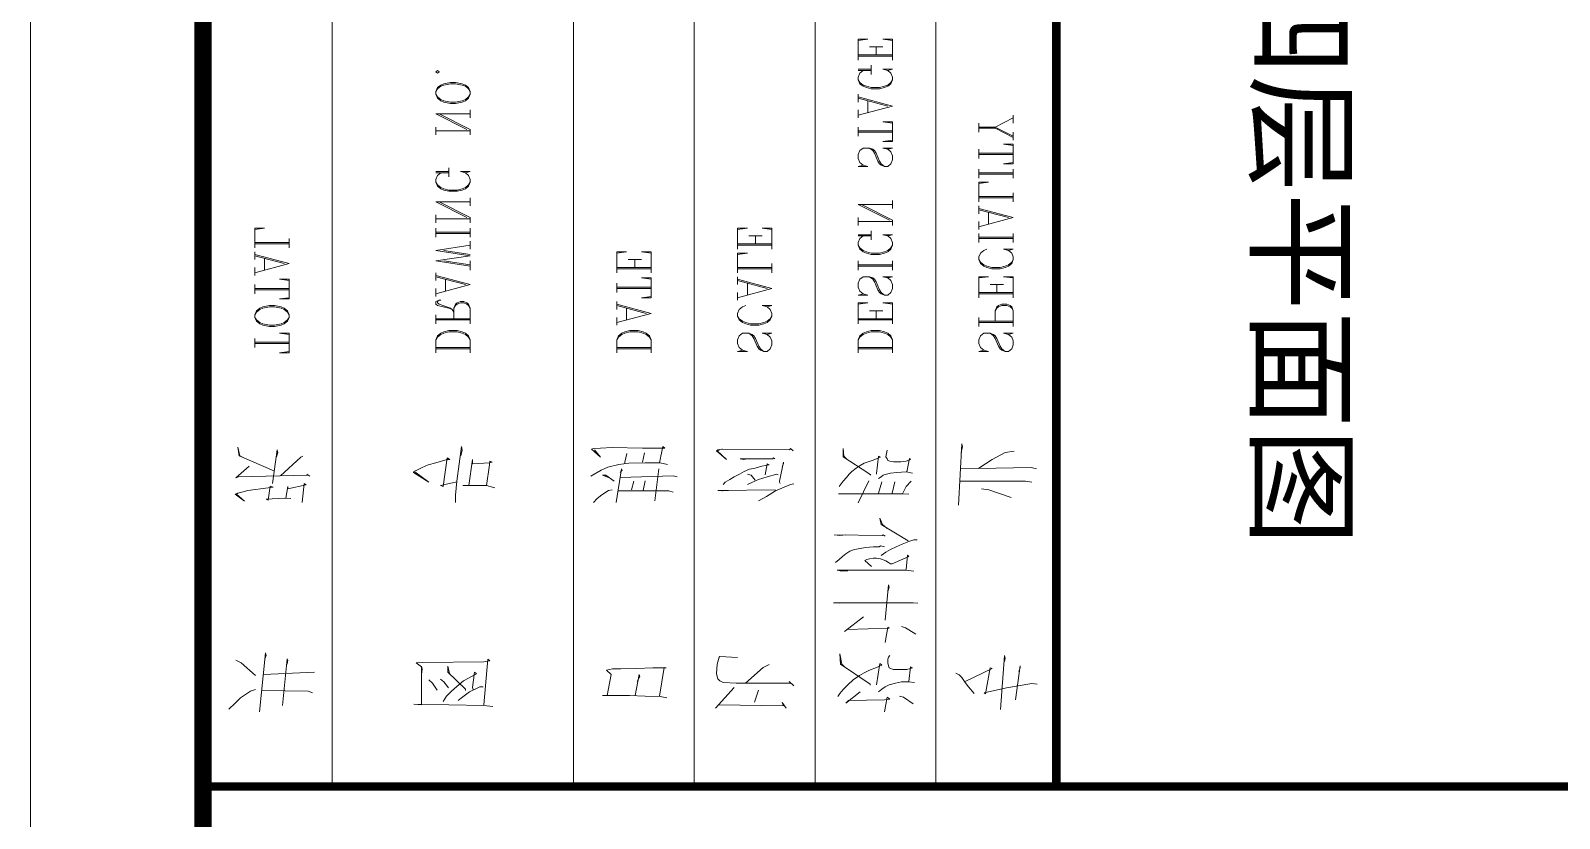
# Model space of a CAD drawing. Extents: x 1332633 to 1595679, y 264824 to 640777.
# Drawn here: x 1510891 to 1515325, y 324828 to 327113 of the extents above; entities that cross this region are included whole.
import ezdxf
from ezdxf.enums import TextEntityAlignment as Align

# ---------------------------------------------------------------- set-up
doc = ezdxf.new("R2010")
doc.units = 0
doc.header["$LTSCALE"] = 1000
doc.header["$MEASUREMENT"] = 0
doc.layers.add('_公共_图框', color=4, linetype='CONTINUOUS', lineweight=5)
doc.layers.add('A-Wall(建筑墙)', color=255, linetype='CONTINUOUS')
doc.styles.add('图框文字', font='SIMKAI.TTF')

# ---------------------------------------------------------------- blocks, each defined once
blk = doc.blocks.new('qqwqw')
at = {"layer": '_公共_图框'}
for p, q in [((-4201.7, 2903.4), (-4214.2, 2830.7)), ((-4203.2, 2919.1), (-4201.7, 2903.4)), ((-3617.7, 2903.4), (-3614.6, 2885.8)), ((-3614.6, 2885.8), (-3614.6, 2694.8)), ((-3578.5, 2917.2), (-3575.2, 2901.5)), ((-3575.2, 2901.5), (-3578.5, 2696.8)), ((-4248.9, 2856.2), (-4149.7, 2870)), ((-4156, 2870), (-4166.9, 2866.1)), ((-4149.7, 2870), (-4156, 2870)), ((-3661.8, 2844.3), (-3639.7, 2779.5)), ((-3528, 2852.2), (-3531.3, 2826.7)), ((-3230.8, 2845.4), (-3238.5, 2835.8)), ((-3219.5, 2850.2), (-3230.8, 2845.4)), ((-3208, 2850.2), (-3219.5, 2850.2)), ((-3196.6, 2845.4), (-3208, 2850.2)), ((-3189, 2835.8), (-3196.6, 2845.4)), ((-3189, 2835.8), (-3185.1, 2850.2)), ((-3185.1, 2850.2), (-3185.1, 2821.6)), ((-3166.1, 2850.2), (-3120.4, 2850.2)), ((-3154.6, 2850.2), (-3154.6, 2750.1)), ((-3150.9, 2850.2), (-3150.9, 2750.1)), ((-3120.4, 2850.2), (-3112.9, 2845.4)), ((-3120.4, 2850.2), (-3109, 2845.4)), ((-3112.9, 2845.4), (-3109, 2840.6)), ((-3109, 2845.4), (-3105.2, 2840.6)), ((-3109, 2840.6), (-3105.2, 2831)), ((-3105.2, 2840.6), (-3101.4, 2831)), ((-3082.4, 2850.2), (-3021.5, 2850.2)), ((-3071, 2850.2), (-3071, 2750.1)), ((-3067.2, 2850.2), (-3067.2, 2750.1)), ((-3021.5, 2821.6), (-3025.3, 2850.2)), ((-3021.5, 2850.2), (-3021.5, 2821.6)), ((-2983.4, 2845.4), (-2991.1, 2835.8)), ((-2979.6, 2845.4), (-2987.1, 2835.8)), ((-2971.9, 2850.2), (-2983.4, 2845.4)), ((-2971.9, 2850.2), (-2979.6, 2845.4)), ((-2964.4, 2850.2), (-2971.9, 2850.2)), ((-2952.9, 2845.4), (-2964.4, 2850.2)), ((-2945.4, 2835.8), (-2952.9, 2845.4)), ((-2941.4, 2850.2), (-2945.4, 2835.8)), ((-2941.4, 2821.6), (-2941.4, 2850.2)), ((-2922.4, 2850.2), (-2895.8, 2850.2)), ((-2911, 2850.2), (-2911, 2750.1)), ((-2907.2, 2850.2), (-2907.2, 2750.1)), ((-2876.8, 2750.1), (-2850.1, 2850.2)), ((-2850.1, 2850.2), (-2823.5, 2750.1)), ((-2804.4, 2850.2), (-2777.9, 2850.2)), ((-2793.1, 2850.2), (-2793.1, 2750.1)), ((-2789.1, 2850.2), (-2789.1, 2750.1)), ((-2735.9, 2850.2), (-2709.2, 2850.2)), ((-2724.5, 2850.2), (-2724.5, 2750.1)), ((-2720.7, 2850.2), (-2720.7, 2750.1)), ((-2694, 2850.2), (-2636.9, 2850.2)), ((-2694, 2821.6), (-2694, 2850.2)), ((-2690.2, 2850.2), (-2694, 2821.6)), ((-2667.3, 2850.2), (-2667.3, 2750.1)), ((-2663.6, 2850.2), (-2663.6, 2750.1)), ((-2636.9, 2821.6), (-2640.8, 2850.2)), ((-2636.9, 2850.2), (-2636.9, 2821.6)), ((-2625.6, 2850.2), (-2602.6, 2850.2)), ((-2617.9, 2850.2), (-2591.2, 2797.8)), ((-2614.1, 2850.2), (-2587.4, 2797.8)), ((-2560.7, 2850.2), (-2587.4, 2797.8)), ((-2575.9, 2850.2), (-2553.2, 2850.2)), ((-4277.1, 2812.9), (-4119.7, 2824.7)), ((-4214.2, 2830.7), (-4228.4, 2765.6)), ((-4127.6, 2826.7), (-4137.2, 2824.7)), ((-4119.7, 2824.7), (-4127.6, 2826.7)), ((-3531.3, 2826.7), (-3551.6, 2789.2)), ((-3238.5, 2835.8), (-3238.5, 2826.4)), ((-3238.5, 2826.4), (-3234.7, 2816.8)), ((-3238.5, 2826.4), (-3230.8, 2816.8)), ((-3234.7, 2816.8), (-3230.8, 2812)), ((-3230.8, 2816.8), (-3223.3, 2812)), ((-3230.8, 2812), (-3223.3, 2807.2)), ((-3223.3, 2812), (-3200.3, 2802.4)), ((-3223.3, 2807.2), (-3200.3, 2797.8)), ((-3200.3, 2802.4), (-3192.8, 2797.8)), ((-3200.3, 2797.8), (-3192.8, 2793)), ((-3192.8, 2797.8), (-3189, 2793)), ((-3185.1, 2821.6), (-3189, 2835.8)), ((-3120.4, 2797.8), (-3150.9, 2797.8)), ((-3109, 2802.4), (-3120.4, 2797.8)), ((-3112.9, 2802.4), (-3120.4, 2797.8)), ((-3109, 2807.2), (-3112.9, 2802.4)), ((-3105.2, 2816.8), (-3109, 2807.2)), ((-3105.2, 2807.2), (-3109, 2802.4)), ((-3105.2, 2831), (-3105.2, 2816.8)), ((-3101.4, 2816.8), (-3105.2, 2807.2)), ((-3101.4, 2831), (-3101.4, 2816.8)), ((-3067.2, 2802.4), (-3044.3, 2802.4)), ((-3044.3, 2821.6), (-3044.3, 2783.4)), ((-2994.8, 2826.4), (-2998.6, 2812)), ((-2998.6, 2812), (-2998.6, 2788.2)), ((-2991.1, 2835.8), (-2994.8, 2826.4)), ((-2991.1, 2826.4), (-2994.8, 2812)), ((-2994.8, 2812), (-2994.8, 2788.2)), ((-2987.1, 2835.8), (-2991.1, 2826.4)), ((-2945.4, 2835.8), (-2941.4, 2821.6)), ((-2850.1, 2835.8), (-2827.3, 2750.1)), ((-2591.2, 2797.8), (-2591.2, 2750.1)), ((-2587.4, 2797.8), (-2587.4, 2750.1)), ((-4231.6, 2769.6), (-4156, 2783.4)), ((-4228.4, 2765.6), (-4231.6, 2769.6)), ((-4157.5, 2789.2), (-4195.4, 2710.5)), ((-4156, 2783.4), (-4157.5, 2789.2)), ((-3639.7, 2779.5), (-3636.7, 2757.8)), ((-3551.6, 2789.2), (-3576.8, 2749.9)), ((-3238.5, 2778.6), (-3238.5, 2750.1)), ((-3234.7, 2764.4), (-3238.5, 2778.6)), ((-3238.5, 2750.1), (-3234.7, 2764.4)), ((-3227, 2754.9), (-3234.7, 2764.4)), ((-3215.6, 2750.1), (-3227, 2754.9)), ((-3204.3, 2750.1), (-3215.6, 2750.1)), ((-3192.8, 2754.9), (-3204.3, 2750.1)), ((-3192.8, 2793), (-3185.1, 2783.4)), ((-3185.1, 2764.4), (-3192.8, 2754.9)), ((-3189, 2793), (-3185.1, 2783.4)), ((-3185.1, 2783.4), (-3185.1, 2764.4)), ((-3166.1, 2750.1), (-3139.4, 2750.1)), ((-3082.4, 2750.1), (-3021.5, 2750.1)), ((-3021.5, 2778.6), (-3025.3, 2750.1)), ((-3021.5, 2750.1), (-3021.5, 2778.6)), ((-2998.6, 2788.2), (-2994.8, 2773.8)), ((-2994.8, 2788.2), (-2991.1, 2773.8)), ((-2994.8, 2773.8), (-2991.1, 2764.4)), ((-2991.1, 2773.8), (-2987.1, 2764.4)), ((-2991.1, 2764.4), (-2983.4, 2754.9)), ((-2987.1, 2764.4), (-2979.6, 2754.9)), ((-2983.4, 2754.9), (-2971.9, 2750.1)), ((-2979.6, 2754.9), (-2971.9, 2750.1)), ((-2971.9, 2750.1), (-2964.4, 2750.1)), ((-2964.4, 2750.1), (-2952.9, 2754.9)), ((-2952.9, 2754.9), (-2945.4, 2764.4)), ((-2945.4, 2764.4), (-2941.4, 2773.8)), ((-2922.4, 2750.1), (-2895.8, 2750.1)), ((-2884.5, 2750.1), (-2861.5, 2750.1)), ((-2869.2, 2778.6), (-2834.8, 2778.6)), ((-2838.8, 2750.1), (-2815.8, 2750.1)), ((-2804.4, 2750.1), (-2747.4, 2750.1)), ((-2747.4, 2778.6), (-2751.2, 2750.1)), ((-2747.4, 2750.1), (-2747.4, 2778.6)), ((-2735.9, 2750.1), (-2709.2, 2750.1)), ((-2678.8, 2750.1), (-2652.1, 2750.1)), ((-2602.6, 2750.1), (-2575.9, 2750.1)), ((-4229.9, 2736.2), (-4211.1, 2720.5)), ((-4211.1, 2720.5), (-4198.4, 2710.5)), ((-4198.4, 2710.5), (-4184.4, 2700.8)), ((-4184.4, 2700.8), (-4176.5, 2692.9)), ((-4176.5, 2692.9), (-4171.7, 2683)), ((-3683.9, 2690.9), (-3505.9, 2700.8)), ((-3513.8, 2702.7), (-3531.3, 2698.7)), ((-3505.9, 2700.8), (-3513.8, 2702.7)), ((-4500, 2625), (-500, 2625)), ((-3968.8, 2573.1), (-3967.1, 2559.4)), ((-4259.9, 2559.4), (-4241, 2531.9)), ((-4241, 2531.9), (-4237.8, 2520.1)), ((-4198.4, 2563.4), (-4196.9, 2545.6)), ((-4196.9, 2545.6), (-4196.9, 2525.9)), ((-4195.4, 2547.6), (-4152.9, 2551.6)), ((-4156, 2557.4), (-4160.8, 2541.6)), ((-4160.8, 2541.6), (-4160.8, 2528)), ((-4160.8, 2528), (-4160.8, 2516.2)), ((-4152.9, 2551.6), (-4156, 2557.4)), ((-4058.5, 2567.3), (-4045.8, 2547.6)), ((-4045.8, 2547.6), (-4039.5, 2537.7)), ((-4039.5, 2537.7), (-4036.4, 2525.9)), ((-3967.1, 2559.4), (-3967.1, 2329.1)), ((-3875.9, 2561.3), (-3872.6, 2539.8)), ((-3872.6, 2539.8), (-3872.6, 2338.9)), ((-3871.1, 2539.8), (-3828.7, 2543.7)), ((-3833.4, 2547.6), (-3853.8, 2498.4)), ((-3828.7, 2543.7), (-3833.4, 2547.6)), ((-3797.2, 2528), (-3805, 2510.2)), ((-3789.3, 2547.6), (-3797.2, 2528)), ((-3784.5, 2561.3), (-3789.3, 2547.6)), ((-3787.8, 2545.6), (-3740.5, 2466.9)), ((-3784.5, 2571.3), (-3784.5, 2561.3)), ((-3652.4, 2547.6), (-3650.9, 2529.8)), ((-3650.9, 2529.8), (-3650.9, 2342.8)), ((-3630.3, 2539.8), (-3649.2, 2529.8)), ((-3614.6, 2553.5), (-3630.3, 2539.8)), ((-3591, 2557.4), (-3587.9, 2539.8)), ((-3587.9, 2539.8), (-3589.4, 2512.2)), ((-3587.9, 2541.6), (-3548.5, 2549.5)), ((-3556.4, 2539.8), (-3558, 2524)), ((-3551.6, 2551.6), (-3556.4, 2539.8)), ((-3548.5, 2549.5), (-3551.6, 2551.6)), ((-4283.5, 2476.6), (-4241, 2484.5)), ((-4247.2, 2492.5), (-4248.9, 2476.6)), ((-4241, 2484.5), (-4247.2, 2492.5)), ((-4204.8, 2490.5), (-4211.1, 2478.7)), ((-4200.1, 2508.3), (-4204.8, 2490.5)), ((-4196.9, 2525.9), (-4200.1, 2508.3)), ((-4160.8, 2516.2), (-4160.8, 2502.3)), ((-4160.8, 2502.3), (-4159.1, 2496.5)), ((-4159.1, 2496.5), (-4156, 2490.5)), ((-4156, 2490.5), (-4149.7, 2488.4)), ((-4149.7, 2488.4), (-4141.8, 2486.6)), ((-4141.8, 2486.6), (-4130.8, 2486.6)), ((-4130.8, 2486.6), (-4124.5, 2488.4)), ((-4124.5, 2488.4), (-4119.7, 2492.5)), ((-4082.1, 2478.7), (-4037.9, 2486.6)), ((-4041.2, 2490.5), (-4044.3, 2368.5)), ((-4037.9, 2486.6), (-4041.2, 2490.5)), ((-4017.6, 2478.7), (-3915.2, 2488.4)), ((-3921.6, 2490.5), (-3934.1, 2486.6)), ((-3915.2, 2488.4), (-3921.6, 2490.5)), ((-3853.8, 2498.4), (-3853.8, 2494.4)), ((-3853.8, 2494.4), (-3850.7, 2488.4)), ((-3850.7, 2488.4), (-3845.9, 2480.6)), ((-3812.9, 2494.4), (-3820.8, 2480.6)), ((-3805, 2510.2), (-3812.9, 2494.4)), ((-3740.5, 2470.8), (-3751.5, 2484.5)), ((-3649.2, 2498.4), (-3616.1, 2506.2)), ((-3591, 2494.4), (-3594.1, 2482.6)), ((-3589.4, 2512.2), (-3591, 2494.4)), ((-3558, 2524), (-3558, 2502.3)), ((-3558, 2502.3), (-3556.4, 2492.5)), ((-3556.4, 2492.5), (-3554.9, 2486.6)), ((-3554.9, 2486.6), (-3550.1, 2484.5)), ((-3550.1, 2484.5), (-3543.8, 2480.6)), ((-3543.8, 2480.6), (-3524.9, 2484.5)), ((-3242.3, 2500.1), (-3204.3, 2500.1)), ((-3230.8, 2500.1), (-3230.8, 2400.1)), ((-3227, 2500.1), (-3227, 2400.1)), ((-3204.3, 2500.1), (-3192.8, 2495.4)), ((-3204.3, 2500.1), (-3196.6, 2495.4)), ((-3196.6, 2495.4), (-3189, 2485.9)), ((-3192.8, 2495.4), (-3185.1, 2485.9)), ((-3189, 2485.9), (-3185.1, 2476.3)), ((-3185.1, 2485.9), (-3181.3, 2476.3)), ((-3158.6, 2500.1), (-3097.7, 2500.1)), ((-3147.1, 2500.1), (-3147.1, 2400.1)), ((-3143.4, 2500.1), (-3143.4, 2400.1)), ((-3097.7, 2471.5), (-3101.4, 2500.1)), ((-3097.7, 2500.1), (-3097.7, 2471.5)), ((-3067.2, 2495.4), (-3074.7, 2485.9)), ((-3074.7, 2485.9), (-3074.7, 2476.3)), ((-3055.7, 2500.1), (-3067.2, 2495.4)), ((-3044.3, 2500.1), (-3055.7, 2500.1)), ((-3032.8, 2495.4), (-3044.3, 2500.1)), ((-3025.3, 2485.9), (-3032.8, 2495.4)), ((-3025.3, 2485.9), (-3021.5, 2500.1)), ((-3021.5, 2471.5), (-3025.3, 2485.9)), ((-3021.5, 2500.1), (-3021.5, 2471.5)), ((-3002.4, 2500.1), (-2975.8, 2500.1)), ((-2991.1, 2500.1), (-2991.1, 2400.1)), ((-2987.1, 2500.1), (-2987.1, 2400.1)), ((-2949.1, 2485.9), (-2952.9, 2476.3)), ((-2941.4, 2495.4), (-2949.1, 2485.9)), ((-2945.4, 2485.9), (-2949.1, 2476.3)), ((-2937.7, 2495.4), (-2945.4, 2485.9)), ((-2930.1, 2500.1), (-2941.4, 2495.4)), ((-2930.1, 2500.1), (-2937.7, 2495.4)), ((-2922.4, 2500.1), (-2930.1, 2500.1)), ((-2911, 2495.4), (-2922.4, 2500.1)), ((-2903.5, 2485.9), (-2911, 2495.4)), ((-2899.7, 2500.1), (-2903.5, 2485.9)), ((-2903.5, 2485.9), (-2899.7, 2471.5)), ((-2899.7, 2471.5), (-2899.7, 2500.1)), ((-2873, 2500.1), (-2857.8, 2500.1)), ((-2861.5, 2500.1), (-2861.5, 2400.1)), ((-2857.8, 2500.1), (-2812.1, 2409.7)), ((-2857.8, 2490.7), (-2812.1, 2400.1)), ((-2823.5, 2500.1), (-2800.6, 2500.1)), ((-2812.1, 2400.1), (-2812.1, 2500.1)), ((-2694, 2495.4), (-2701.7, 2485.9)), ((-2701.7, 2485.9), (-2701.7, 2476.3)), ((-2682.5, 2500.1), (-2694, 2495.4)), ((-2671.3, 2500.1), (-2682.5, 2500.1)), ((-2659.8, 2495.4), (-2671.3, 2500.1)), ((-2652.1, 2485.9), (-2659.8, 2495.4)), ((-2652.1, 2485.9), (-2648.3, 2500.1)), ((-2648.3, 2471.5), (-2652.1, 2485.9)), ((-2648.3, 2500.1), (-2648.3, 2471.5)), ((-2629.3, 2500.1), (-2572.2, 2500.1)), ((-2629.3, 2471.5), (-2629.3, 2500.1)), ((-2625.6, 2500.1), (-2629.3, 2471.5)), ((-2602.6, 2500.1), (-2602.6, 2400.1)), ((-2598.9, 2500.1), (-2598.9, 2400.1)), ((-2572.2, 2471.5), (-2575.9, 2500.1)), ((-2572.2, 2500.1), (-2572.2, 2471.5)), ((-2553.2, 2400.1), (-2526.5, 2500.1)), ((-2526.5, 2500.1), (-2499.8, 2400.1)), ((-2526.5, 2485.9), (-2503.7, 2400.1)), ((-2469.3, 2485.9), (-2473.3, 2476.3)), ((-2461.8, 2495.4), (-2469.3, 2485.9)), ((-2465.6, 2485.9), (-2469.3, 2476.3)), ((-2458, 2495.4), (-2465.6, 2485.9)), ((-2450.3, 2500.1), (-2461.8, 2495.4)), ((-2450.3, 2500.1), (-2458, 2495.4)), ((-2442.8, 2500.1), (-2450.3, 2500.1)), ((-2431.3, 2495.4), (-2442.8, 2500.1)), ((-2423.6, 2485.9), (-2431.3, 2495.4)), ((-2419.9, 2500.1), (-2423.6, 2485.9)), ((-2423.6, 2485.9), (-2419.9, 2471.5)), ((-2419.9, 2471.5), (-2419.9, 2500.1)), ((-2393.2, 2500.1), (-2332.3, 2500.1)), ((-2381.9, 2500.1), (-2381.9, 2400.1)), ((-2378, 2500.1), (-2378, 2400.1)), ((-2332.3, 2471.5), (-2336.2, 2500.1)), ((-2332.3, 2500.1), (-2332.3, 2471.5)), ((-4248.9, 2476.6), (-4250.5, 2372.4)), ((-4217.4, 2468.8), (-4225.3, 2459)), ((-4211.1, 2478.7), (-4217.4, 2468.8)), ((-4204.8, 2453), (-4143.3, 2462.9)), ((-4154.5, 2453), (-4162.3, 2433.3)), ((-4148.1, 2468.8), (-4154.5, 2453)), ((-4143.3, 2462.9), (-4148.1, 2468.8)), ((-3844.4, 2419.6), (-3861.7, 2439.3)), ((-3845.9, 2480.6), (-3842.9, 2472.7)), ((-3842.9, 2472.7), (-3839.6, 2464.8)), ((-3839.6, 2464.8), (-3838.1, 2453)), ((-3838.1, 2443.3), (-3839.6, 2433.3)), ((-3838.1, 2453), (-3838.1, 2443.3)), ((-3820.8, 2480.6), (-3830.2, 2466.9)), ((-3805, 2445.1), (-3806.6, 2421.5)), ((-3805, 2476.6), (-3802, 2464.8)), ((-3802, 2464.8), (-3805, 2460.9)), ((-3805, 2460.9), (-3805, 2445.1)), ((-3773.6, 2478.7), (-3770.5, 2472.7)), ((-3770.5, 2472.7), (-3772, 2470.8)), ((-3772, 2470.8), (-3770.5, 2331)), ((-3721.5, 2462.9), (-3740.5, 2470.8)), ((-3740.5, 2466.9), (-3721.5, 2462.9)), ((-3616.1, 2468.8), (-3649.2, 2459)), ((-3601.9, 2466.9), (-3606.7, 2459)), ((-3597.3, 2472.7), (-3601.9, 2466.9)), ((-3594.1, 2482.6), (-3597.3, 2472.7)), ((-3594.1, 2453), (-3592.5, 2453)), ((-3592.5, 2453), (-3542.2, 2459)), ((-3553.2, 2443.3), (-3558, 2429.4)), ((-3545.3, 2464.8), (-3553.2, 2443.3)), ((-3542.2, 2459), (-3545.3, 2464.8)), ((-3185.1, 2476.3), (-3181.3, 2462.1)), ((-3181.3, 2476.3), (-3177.6, 2462.1)), ((-3181.3, 2462.1), (-3181.3, 2438.3)), ((-3177.6, 2462.1), (-3177.6, 2438.3)), ((-3143.4, 2452.5), (-3120.4, 2452.5)), ((-3120.4, 2471.5), (-3120.4, 2433.5)), ((-3074.7, 2476.3), (-3071, 2466.9)), ((-3074.7, 2476.3), (-3067.2, 2466.9)), ((-3071, 2466.9), (-3067.2, 2462.1)), ((-3067.2, 2466.9), (-3059.5, 2462.1)), ((-3067.2, 2462.1), (-3059.5, 2457.3)), ((-3059.5, 2462.1), (-3036.7, 2452.5)), ((-3059.5, 2457.3), (-3036.7, 2447.7)), ((-3036.7, 2452.5), (-3029, 2447.7)), ((-3036.7, 2447.7), (-3029, 2442.9)), ((-3029, 2447.7), (-3025.3, 2442.9)), ((-3029, 2442.9), (-3021.5, 2433.5)), ((-3025.3, 2442.9), (-3021.5, 2433.5)), ((-2952.9, 2476.3), (-2956.7, 2462.1)), ((-2956.7, 2462.1), (-2956.7, 2438.3)), ((-2949.1, 2476.3), (-2952.9, 2462.1)), ((-2952.9, 2462.1), (-2952.9, 2438.3)), ((-2701.7, 2476.3), (-2697.8, 2466.9)), ((-2701.7, 2476.3), (-2694, 2466.9)), ((-2697.8, 2466.9), (-2694, 2462.1)), ((-2694, 2466.9), (-2686.5, 2462.1)), ((-2694, 2462.1), (-2686.5, 2457.3)), ((-2686.5, 2462.1), (-2663.6, 2452.5)), ((-2686.5, 2457.3), (-2663.6, 2447.7)), ((-2663.6, 2452.5), (-2656, 2447.7)), ((-2663.6, 2447.7), (-2656, 2442.9)), ((-2656, 2447.7), (-2652.1, 2442.9)), ((-2656, 2442.9), (-2648.3, 2433.5)), ((-2652.1, 2442.9), (-2648.3, 2433.5)), ((-2473.3, 2476.3), (-2477, 2462.1)), ((-2477, 2462.1), (-2477, 2438.3)), ((-2469.3, 2476.3), (-2473.3, 2462.1)), ((-2473.3, 2462.1), (-2473.3, 2438.3)), ((-2378, 2452.5), (-2355.2, 2452.5)), ((-2355.2, 2471.5), (-2355.2, 2433.5)), ((-4258.3, 2364.5), (-4225.3, 2405.8)), ((-4206.3, 2435.4), (-4203.2, 2435.4)), ((-4203.2, 2435.4), (-4145, 2348.8)), ((-4178.1, 2403.9), (-4190.6, 2386.1)), ((-4170.2, 2417.6), (-4178.1, 2403.9)), ((-4162.3, 2433.3), (-4170.2, 2417.6)), ((-4050.6, 2360.6), (-4008, 2415.7)), ((-3841.3, 2425.5), (-3844.4, 2419.6)), ((-3839.6, 2433.3), (-3841.3, 2425.5)), ((-3809.8, 2405.8), (-3812.9, 2390)), ((-3806.6, 2421.5), (-3809.8, 2405.8)), ((-3677.6, 2400), (-3613.1, 2431.5)), ((-3597.3, 2437.3), (-3592.5, 2431.5)), ((-3592.5, 2431.5), (-3543.8, 2356.7)), ((-3568.9, 2405.8), (-3576.8, 2394)), ((-3562.7, 2417.6), (-3568.9, 2405.8)), ((-3558, 2429.4), (-3562.7, 2417.6)), ((-3204.3, 2400.1), (-3242.3, 2400.1)), ((-3192.8, 2404.9), (-3204.3, 2400.1)), ((-3196.6, 2404.9), (-3204.3, 2400.1)), ((-3189, 2414.3), (-3196.6, 2404.9)), ((-3185.1, 2414.3), (-3192.8, 2404.9)), ((-3185.1, 2423.9), (-3189, 2414.3)), ((-3181.3, 2438.3), (-3185.1, 2423.9)), ((-3181.3, 2423.9), (-3185.1, 2414.3)), ((-3177.6, 2438.3), (-3181.3, 2423.9)), ((-3158.6, 2400.1), (-3097.7, 2400.1)), ((-3097.7, 2428.7), (-3101.4, 2400.1)), ((-3097.7, 2400.1), (-3097.7, 2428.7)), ((-3074.7, 2428.7), (-3074.7, 2400.1)), ((-3071, 2414.3), (-3074.7, 2428.7)), ((-3074.7, 2400.1), (-3071, 2414.3)), ((-3063.3, 2404.9), (-3071, 2414.3)), ((-3052, 2400.1), (-3063.3, 2404.9)), ((-3040.5, 2400.1), (-3052, 2400.1)), ((-3029, 2404.9), (-3040.5, 2400.1)), ((-3021.5, 2414.3), (-3029, 2404.9)), ((-3021.5, 2433.5), (-3021.5, 2414.3)), ((-3002.4, 2400.1), (-2975.8, 2400.1)), ((-2956.7, 2438.3), (-2952.9, 2423.9)), ((-2952.9, 2438.3), (-2949.1, 2423.9)), ((-2952.9, 2423.9), (-2949.1, 2414.3)), ((-2949.1, 2423.9), (-2945.4, 2414.3)), ((-2949.1, 2414.3), (-2941.4, 2404.9)), ((-2945.4, 2414.3), (-2937.7, 2404.9)), ((-2941.4, 2404.9), (-2930.1, 2400.1)), ((-2937.7, 2404.9), (-2930.1, 2400.1)), ((-2930.1, 2400.1), (-2922.4, 2400.1)), ((-2922.4, 2400.1), (-2911, 2404.9)), ((-2914.9, 2438.3), (-2888.2, 2438.3)), ((-2911, 2404.9), (-2903.5, 2414.3)), ((-2903.5, 2438.3), (-2903.5, 2400.1)), ((-2899.7, 2438.3), (-2899.7, 2400.1)), ((-2873, 2400.1), (-2850.1, 2400.1)), ((-2701.7, 2428.7), (-2701.7, 2400.1)), ((-2697.8, 2414.3), (-2701.7, 2428.7)), ((-2701.7, 2400.1), (-2697.8, 2414.3)), ((-2690.2, 2404.9), (-2697.8, 2414.3)), ((-2678.8, 2400.1), (-2690.2, 2404.9)), ((-2667.3, 2400.1), (-2678.8, 2400.1)), ((-2656, 2404.9), (-2667.3, 2400.1)), ((-2648.3, 2414.3), (-2656, 2404.9)), ((-2648.3, 2433.5), (-2648.3, 2414.3)), ((-2614.1, 2400.1), (-2587.4, 2400.1)), ((-2560.7, 2400.1), (-2538, 2400.1)), ((-2545.5, 2428.7), (-2511.3, 2428.7)), ((-2515, 2400.1), (-2492.3, 2400.1)), ((-2477, 2438.3), (-2473.3, 2423.9)), ((-2473.3, 2438.3), (-2469.3, 2423.9)), ((-2473.3, 2423.9), (-2469.3, 2414.3)), ((-2469.3, 2423.9), (-2465.6, 2414.3)), ((-2469.3, 2414.3), (-2461.8, 2404.9)), ((-2465.6, 2414.3), (-2458, 2404.9)), ((-2461.8, 2404.9), (-2450.3, 2400.1)), ((-2458, 2404.9), (-2450.3, 2400.1)), ((-2450.3, 2400.1), (-2442.8, 2400.1)), ((-2442.8, 2400.1), (-2431.3, 2404.9)), ((-2435.1, 2438.3), (-2408.4, 2438.3)), ((-2431.3, 2404.9), (-2423.6, 2414.3)), ((-2423.6, 2438.3), (-2423.6, 2400.1)), ((-2419.9, 2438.3), (-2419.9, 2400.1)), ((-2393.2, 2400.1), (-2332.3, 2400.1)), ((-2332.3, 2428.7), (-2336.2, 2400.1)), ((-2332.3, 2400.1), (-2332.3, 2428.7)), ((-4250.5, 2372.4), (-4258.3, 2364.5)), ((-4219, 2356.7), (-4229.9, 2346.8)), ((-4204.8, 2370.4), (-4219, 2356.7)), ((-4190.6, 2386.1), (-4204.8, 2370.4)), ((-4145, 2352.7), (-4152.9, 2360.6)), ((-4115.1, 2346.8), (-4145, 2352.7)), ((-4044.3, 2368.5), (-4050.6, 2360.6)), ((-3968.8, 2344.9), (-3967.1, 2364.5)), ((-3875.9, 2352.7), (-3874.3, 2370.4)), ((-3872.6, 2338.9), (-3875.9, 2352.7)), ((-3833.4, 2354.6), (-3841.3, 2344.9)), ((-3825.6, 2364.5), (-3833.4, 2354.6)), ((-3817.7, 2376.4), (-3825.6, 2364.5)), ((-3812.9, 2390), (-3817.7, 2376.4)), ((-3772, 2346.8), (-3770.5, 2364.5)), ((-3650.9, 2358.6), (-3650.9, 2374.3)), ((-3650.9, 2342.8), (-3650.9, 2358.6)), ((-3622.5, 2350.7), (-3630.3, 2344.9)), ((-3614.6, 2356.7), (-3622.5, 2350.7)), ((-3603.6, 2366.4), (-3614.6, 2356.7)), ((-3594.1, 2374.3), (-3603.6, 2366.4)), ((-3586.2, 2382.2), (-3594.1, 2374.3)), ((-3576.8, 2394), (-3586.2, 2382.2)), ((-3542.2, 2358.6), (-3550.1, 2366.4)), ((-3543.8, 2356.7), (-3520.1, 2356.7)), ((-3520.1, 2356.7), (-3542.2, 2358.6)), ((-4229.9, 2346.8), (-4239.3, 2340.9)), ((-4145, 2348.8), (-4115.1, 2346.8)), ((-3967.1, 2329.1), (-3968.8, 2344.9)), ((-3841.3, 2344.9), (-3850.7, 2334.9)), ((-3770.5, 2331), (-3772, 2346.8)), ((-4500, 2275), (-500, 2275)), ((-4272.5, 2191.7), (-4256.8, 2179.9)), ((-4266.2, 2183.9), (-4262.9, 1994.8)), ((-4256.8, 2179.9), (-4266.2, 2183.9)), ((-4208, 2213.3), (-4195.4, 2199.6)), ((-4200.1, 2203.5), (-4200.1, 2162.1)), ((-4195.4, 2199.6), (-4200.1, 2203.5)), ((-3624, 2203.5), (-3643, 2160.2)), ((-3622.5, 2213.3), (-3624, 2203.5)), ((-3620.9, 2173.9), (-3617.7, 2172)), ((-3614.6, 2172), (-3559.5, 2183.9)), ((-3564.3, 2183.9), (-3572.2, 2179.9)), ((-3559.5, 2183.9), (-3564.3, 2183.9)), ((-3526.5, 2211.4), (-3520.1, 2203.5)), ((-3520.1, 2203.5), (-3523.4, 2201.5)), ((-3523.4, 2201.5), (-3521.7, 2006.6)), ((-4200.1, 2162.1), (-4200.1, 2120.9)), ((-4154.5, 2124.8), (-4146.6, 2142.4)), ((-3658.7, 2134.6), (-3671.2, 2111)), ((-3643, 2160.2), (-3658.7, 2134.6)), ((-3639.7, 2160.2), (-3641.3, 1992.9)), ((-3617.7, 2172), (-3614.6, 2172)), ((-3601.9, 2136.6), (-3609.8, 2111)), ((-3594.1, 2164.2), (-3601.9, 2136.6)), ((-3595.8, 2168.1), (-3594.1, 2164.2)), ((-3595.8, 2130.6), (-3564.3, 2136.6)), ((-3567.4, 2142.4), (-3570.6, 2120.9)), ((-3564.3, 2136.6), (-3567.4, 2142.4)), ((-3550.1, 2158.2), (-3547, 2154.2)), ((-3547, 2154.2), (-3550.1, 2152.4)), ((-3550.1, 2152.4), (-3550.1, 2057.9)), ((-3230.8, 2145.4), (-3238.5, 2135.9)), ((-3238.5, 2135.9), (-3238.5, 2126.4)), ((-3219.5, 2150.1), (-3230.8, 2145.4)), ((-3208, 2150.1), (-3219.5, 2150.1)), ((-3196.6, 2145.4), (-3208, 2150.1)), ((-3189, 2135.9), (-3196.6, 2145.4)), ((-3189, 2135.9), (-3185.1, 2150.1)), ((-3185.1, 2121.6), (-3189, 2135.9)), ((-3185.1, 2150.1), (-3185.1, 2121.6)), ((-3154.6, 2135.9), (-3158.6, 2126.4)), ((-3147.1, 2145.4), (-3154.6, 2135.9)), ((-3150.9, 2135.9), (-3154.6, 2126.4)), ((-3143.4, 2145.4), (-3150.9, 2135.9)), ((-3135.7, 2150.1), (-3147.1, 2145.4)), ((-3135.7, 2150.1), (-3143.4, 2145.4)), ((-3128.1, 2150.1), (-3135.7, 2150.1)), ((-3116.7, 2145.4), (-3128.1, 2150.1)), ((-3109, 2135.9), (-3116.7, 2145.4)), ((-3105.2, 2150.1), (-3109, 2135.9)), ((-3109, 2135.9), (-3105.2, 2121.6)), ((-3105.2, 2121.6), (-3105.2, 2150.1)), ((-3082.4, 2050.2), (-3055.7, 2150.1)), ((-3055.7, 2150.1), (-3029, 2050.2)), ((-3055.7, 2135.9), (-3032.8, 2050.2)), ((-3010.1, 2150.1), (-2983.4, 2150.1)), ((-2998.6, 2150.1), (-2998.6, 2050.2)), ((-2994.8, 2150.1), (-2994.8, 2050.2)), ((-2941.4, 2150.1), (-2880.5, 2150.1)), ((-2930.1, 2150.1), (-2930.1, 2050.2)), ((-2926.2, 2150.1), (-2926.2, 2050.2)), ((-2880.5, 2121.6), (-2884.5, 2150.1)), ((-2880.5, 2150.1), (-2880.5, 2121.6)), ((-4255.1, 2099.2), (-4220.5, 2111)), ((-4200.1, 2073.7), (-4154.5, 2124.8)), ((-4200.1, 2120.9), (-4200.1, 2083.4)), ((-3617.7, 2093.3), (-3624, 2079.5)), ((-3609.8, 2111), (-3617.7, 2093.3)), ((-3611.5, 2101.2), (-3597.3, 2089.4)), ((-3597.3, 2089.4), (-3594.1, 2079.5)), ((-3580, 2085.5), (-3586.2, 2069.7)), ((-3576.8, 2101.2), (-3580, 2085.5)), ((-3570.6, 2120.9), (-3576.8, 2101.2)), ((-3238.5, 2126.4), (-3234.7, 2116.8)), ((-3238.5, 2126.4), (-3230.8, 2116.8)), ((-3234.7, 2116.8), (-3230.8, 2112)), ((-3230.8, 2116.8), (-3223.3, 2112)), ((-3230.8, 2112), (-3223.3, 2107.4)), ((-3223.3, 2112), (-3200.3, 2102.6)), ((-3223.3, 2107.4), (-3200.3, 2097.8)), ((-3200.3, 2102.6), (-3192.8, 2097.8)), ((-3200.3, 2097.8), (-3192.8, 2093)), ((-3192.8, 2097.8), (-3189, 2093)), ((-3192.8, 2093), (-3185.1, 2083.4)), ((-3189, 2093), (-3185.1, 2083.4)), ((-3158.6, 2126.4), (-3162.3, 2112)), ((-3162.3, 2112), (-3162.3, 2088.2)), ((-3162.3, 2088.2), (-3158.6, 2074)), ((-3154.6, 2126.4), (-3158.6, 2112)), ((-3158.6, 2112), (-3158.6, 2088.2)), ((-3158.6, 2088.2), (-3154.6, 2074)), ((-2926.2, 2102.6), (-2903.5, 2102.6)), ((-2903.5, 2121.6), (-2903.5, 2083.4)), ((-4272.5, 1986.9), (-4212.6, 2040.1)), ((-4200.1, 2083.4), (-4200.1, 2055.9)), ((-4200.1, 2055.9), (-4200.1, 2053.8)), ((-4200.1, 2053.8), (-4200.1, 2045.9)), ((-4200.1, 2045.9), (-4198.4, 2008.6)), ((-4123, 1998.7), (-4126.1, 2049.9)), ((-3601.9, 2040.1), (-3609.8, 2028.3)), ((-3594.1, 2055.9), (-3601.9, 2040.1)), ((-3586.2, 2069.7), (-3594.1, 2055.9)), ((-3551.6, 2067.7), (-3550.1, 2079.5)), ((-3550.1, 2057.9), (-3551.6, 2067.7)), ((-3238.5, 2078.8), (-3238.5, 2050.2)), ((-3234.7, 2064.4), (-3238.5, 2078.8)), ((-3238.5, 2050.2), (-3234.7, 2064.4)), ((-3227, 2054.8), (-3234.7, 2064.4)), ((-3215.6, 2050.2), (-3227, 2054.8)), ((-3204.3, 2050.2), (-3215.6, 2050.2)), ((-3192.8, 2054.8), (-3204.3, 2050.2)), ((-3185.1, 2064.4), (-3192.8, 2054.8)), ((-3185.1, 2083.4), (-3185.1, 2064.4)), ((-3158.6, 2074), (-3154.6, 2064.4)), ((-3154.6, 2074), (-3150.9, 2064.4)), ((-3154.6, 2064.4), (-3147.1, 2054.8)), ((-3150.9, 2064.4), (-3143.4, 2054.8)), ((-3147.1, 2054.8), (-3135.7, 2050.2)), ((-3143.4, 2054.8), (-3135.7, 2050.2)), ((-3135.7, 2050.2), (-3128.1, 2050.2)), ((-3128.1, 2050.2), (-3116.7, 2054.8)), ((-3116.7, 2054.8), (-3109, 2064.4)), ((-3109, 2064.4), (-3105.2, 2074)), ((-3090, 2050.2), (-3067.2, 2050.2)), ((-3074.7, 2078.8), (-3040.5, 2078.8)), ((-3044.3, 2050.2), (-3021.5, 2050.2)), ((-3010.1, 2050.2), (-2952.9, 2050.2)), ((-2952.9, 2078.8), (-2956.7, 2050.2)), ((-2952.9, 2050.2), (-2952.9, 2078.8)), ((-2941.4, 2050.2), (-2880.5, 2050.2)), ((-2880.5, 2078.8), (-2884.5, 2050.2)), ((-2880.5, 2050.2), (-2880.5, 2078.8)), ((-4198.4, 2008.6), (-4193.8, 1998.7)), ((-4193.8, 1998.7), (-4187.5, 1992.9)), ((-4145, 1990.8), (-4124.5, 1996.8)), ((-4124.5, 1996.8), (-4123, 1998.7)), ((-3643, 2006.6), (-3641.3, 2024.4)), ((-3643, 2004.7), (-3643, 2006.6)), ((-3641.3, 1992.9), (-3643, 2004.7)), ((-3617.7, 2014.4), (-3624, 2008.6)), ((-3609.8, 2028.3), (-3617.7, 2014.4)), ((-3551.6, 2018.4), (-3526.5, 1990.8)), ((-3526.5, 1989), (-3551.6, 2018.4)), ((-3526.5, 1990.8), (-3523.4, 1998.7)), ((-3521.7, 2004.7), (-3523.4, 1992.9)), ((-3521.7, 2006.6), (-3521.7, 2004.7)), ((-4262.9, 1994.8), (-4272.5, 1986.9)), ((-4187.5, 1992.9), (-4173.3, 1989)), ((-4173.3, 1989), (-4145, 1990.8)), ((-3523.4, 1992.9), (-3526.5, 1989)), ((-4500, 1925), (-500, 1925)), ((-3646.1, 1863.4), (-3643, 1851.5)), ((-3598.9, 1863.4), (-3603.6, 1709.9)), ((-3601.9, 1875.2), (-3598.9, 1863.4)), ((-4242.6, 1845.6), (-4239.3, 1825.9)), ((-4239.3, 1825.9), (-4237.8, 1782.6)), ((-4154.5, 1837.7), (-4237.8, 1824)), ((-4156, 1843.7), (-4154.5, 1837.7)), ((-4156, 1804.3), (-4156, 1843.7)), ((-3671.2, 1810.1), (-3578.5, 1821.9)), ((-3643, 1851.5), (-3643, 1703.9)), ((-3565.8, 1847.6), (-3561, 1825.9)), ((-3561, 1824), (-3513.8, 1833.8)), ((-3561, 1825.9), (-3561, 1782.6)), ((-3518.6, 1839.7), (-3518.6, 1778.7)), ((-3513.8, 1833.8), (-3518.6, 1839.7)), ((-4237.8, 1782.6), (-4236.3, 1737.4)), ((-4157.5, 1757.1), (-4156, 1804.3)), ((-3641.3, 1776.8), (-3613.1, 1782.6)), ((-3561, 1782.6), (-3562.7, 1735.4)), ((-3559.5, 1774.7), (-3532.8, 1780.7)), ((-3518.6, 1778.7), (-3518.6, 1774.7)), ((-3518.6, 1774.7), (-3517.1, 1686.3)), ((-3242.3, 1800.2), (-3204.3, 1800.2)), ((-3230.8, 1800.2), (-3230.8, 1700.1)), ((-3227, 1800.2), (-3227, 1700.1)), ((-3204.3, 1800.2), (-3192.8, 1795.4)), ((-3204.3, 1800.2), (-3196.6, 1795.4)), ((-3196.6, 1795.4), (-3189, 1785.8)), ((-3192.8, 1795.4), (-3185.1, 1785.8)), ((-3189, 1785.8), (-3185.1, 1776.4)), ((-3185.1, 1785.8), (-3181.3, 1776.4)), ((-3185.1, 1776.4), (-3181.3, 1762.1)), ((-3181.3, 1776.4), (-3177.6, 1762.1)), ((-3154.6, 1700.1), (-3128.1, 1800.2)), ((-3128.1, 1800.2), (-3101.4, 1700.1)), ((-3128.1, 1785.8), (-3105.2, 1700.1)), ((-3082.4, 1800.2), (-3025.3, 1800.2)), ((-3082.4, 1771.6), (-3082.4, 1800.2)), ((-3078.5, 1800.2), (-3082.4, 1771.6)), ((-3055.7, 1800.2), (-3055.7, 1700.1)), ((-3052, 1800.2), (-3052, 1700.1)), ((-3025.3, 1771.6), (-3029, 1800.2)), ((-3025.3, 1800.2), (-3025.3, 1771.6)), ((-3010.1, 1800.2), (-2949.1, 1800.2)), ((-2998.6, 1800.2), (-2998.6, 1700.1)), ((-2994.8, 1800.2), (-2994.8, 1700.1)), ((-2949.1, 1771.6), (-2952.9, 1800.2)), ((-2949.1, 1800.2), (-2949.1, 1771.6)), ((-4236.3, 1753.2), (-4174.8, 1765)), ((-4236.3, 1737.4), (-4236.3, 1731.4)), ((-4236.3, 1731.4), (-4236.3, 1699.9)), ((-4181.2, 1766.8), (-4195.4, 1759)), ((-4174.8, 1765), (-4181.2, 1766.8)), ((-4159.1, 1711.8), (-4157.5, 1757.1)), ((-3639.7, 1743.2), (-3614.6, 1749.2)), ((-3562.7, 1735.4), (-3565.8, 1705.9)), ((-3559.5, 1723.6), (-3534.3, 1729.5)), ((-3181.3, 1738.3), (-3185.1, 1723.9)), ((-3181.3, 1762.1), (-3181.3, 1738.3)), ((-3177.6, 1738.3), (-3181.3, 1723.9)), ((-3177.6, 1762.1), (-3177.6, 1738.3)), ((-2994.8, 1752.5), (-2971.9, 1752.5)), ((-2971.9, 1771.6), (-2971.9, 1733.5)), ((-4236.3, 1699.9), (-4236.3, 1658.7)), ((-4162.3, 1670.5), (-4159.1, 1688.1)), ((-4159.1, 1688.1), (-4159.1, 1711.8)), ((-3676, 1698.1), (-3578.5, 1713.8)), ((-3639.7, 1686.3), (-3641.3, 1676.3)), ((-3614.6, 1692.1), (-3597.3, 1668.5)), ((-3583.1, 1715.7), (-3589.4, 1709.9)), ((-3578.5, 1713.8), (-3583.1, 1715.7)), ((-3565.8, 1705.9), (-3573.7, 1674.4)), ((-3562.7, 1723.6), (-3559.5, 1723.6)), ((-3517.1, 1686.3), (-3518.6, 1652.7)), ((-3204.3, 1700.1), (-3242.3, 1700.1)), ((-3192.8, 1704.9), (-3204.3, 1700.1)), ((-3196.6, 1704.9), (-3204.3, 1700.1)), ((-3189, 1714.5), (-3196.6, 1704.9)), ((-3185.1, 1714.5), (-3192.8, 1704.9)), ((-3185.1, 1723.9), (-3189, 1714.5)), ((-3181.3, 1723.9), (-3185.1, 1714.5)), ((-3162.3, 1700.1), (-3139.4, 1700.1)), ((-3147.1, 1728.7), (-3112.9, 1728.7)), ((-3116.7, 1700.1), (-3093.7, 1700.1)), ((-3067.2, 1700.1), (-3040.5, 1700.1)), ((-3010.1, 1700.1), (-2949.1, 1700.1)), ((-2949.1, 1728.7), (-2952.9, 1700.1)), ((-2949.1, 1700.1), (-2949.1, 1728.7)), ((-4236.3, 1672.4), (-4174.8, 1684.2)), ((-4236.3, 1658.7), (-4236.3, 1672.4)), ((-4174.8, 1684.2), (-4162.3, 1670.5)), ((-3664.9, 1643), (-3676, 1633)), ((-3654, 1656.7), (-3664.9, 1643)), ((-3641.3, 1676.3), (-3654, 1656.7)), ((-3597.3, 1658.7), (-3603.6, 1676.3)), ((-3583.1, 1654.8), (-3600.4, 1625.2)), ((-3597.3, 1668.5), (-3597.3, 1658.7)), ((-3573.7, 1674.4), (-3583.1, 1654.8)), ((-3545.3, 1652.7), (-3523.4, 1635.1)), ((-3521.7, 1627.2), (-3545.3, 1652.7)), ((-3518.6, 1652.7), (-3520.1, 1633)), ((-3520.1, 1633), (-3521.7, 1627.2)), ((-4500, 1575), (-500, 1575)), ((-4267.7, 1340.3), (-4264.7, 1314.8)), ((-4135.5, 1332.4), (-4138.7, 1314.8)), ((-4130.8, 1326.6), (-4135.5, 1332.4)), ((-3633.4, 1346.3), (-3627.3, 1322.6)), ((-3567.4, 1330.5), (-3627.3, 1322.6)), ((-3556.4, 1332.4), (-3567.4, 1330.5)), ((-3564.3, 1281.2), (-3561, 1330.5)), ((-3561, 1330.5), (-3559.5, 1338.4)), ((-3559.5, 1338.4), (-3556.4, 1332.4)), ((-4264.7, 1314.8), (-4261.4, 1112)), ((-4262.9, 1314.8), (-4130.8, 1326.6)), ((-4211.1, 1303), (-4225.3, 1273.4)), ((-4212.6, 1281.2), (-4168.7, 1287.2)), ((-4211.1, 1312.7), (-4211.1, 1303)), ((-4173.3, 1293), (-4193.8, 1255.7)), ((-4168.7, 1287.2), (-4173.3, 1293)), ((-4138.7, 1314.8), (-4140.3, 1137.7)), ((-3627.3, 1322.6), (-3627.3, 1253.7)), ((-4242.6, 1249.7), (-4250.5, 1240)), ((-4225.3, 1273.4), (-4242.6, 1249.7)), ((-4222, 1261.6), (-4217.4, 1261.6)), ((-4219, 1283.3), (-4212.6, 1281.2)), ((-4217.4, 1261.6), (-4168.7, 1210.4)), ((-4193.8, 1255.7), (-4209.6, 1236.1)), ((-3627.3, 1271.5), (-3551.6, 1281.2)), ((-3627.3, 1253.7), (-3627.3, 1271.5)), ((-3614.6, 1236.1), (-3513.8, 1249.7)), ((-3551.6, 1281.2), (-3564.3, 1281.2)), ((-3524.9, 1251.8), (-3540.7, 1247.9)), ((-3513.8, 1249.7), (-3524.9, 1251.8)), ((-3242.3, 1275.2), (-3204.3, 1275.2)), ((-3230.8, 1275.2), (-3230.8, 1175.1)), ((-3227, 1275.2), (-3227, 1175.1)), ((-3204.3, 1275.2), (-3192.8, 1270.5)), ((-3204.3, 1275.2), (-3196.6, 1270.5)), ((-3196.6, 1270.5), (-3189, 1260.9)), ((-3192.8, 1270.5), (-3185.1, 1260.9)), ((-3189, 1260.9), (-3185.1, 1251.5)), ((-3185.1, 1260.9), (-3181.3, 1251.5)), ((-3185.1, 1251.5), (-3181.3, 1237.1)), ((-3181.3, 1251.5), (-3177.6, 1237.1)), ((-3158.6, 1275.2), (-3112.9, 1275.2)), ((-3147.1, 1275.2), (-3147.1, 1175.1)), ((-3143.4, 1275.2), (-3143.4, 1175.1)), ((-3112.9, 1275.2), (-3101.4, 1270.5)), ((-3112.9, 1275.2), (-3105.2, 1270.5)), ((-3105.2, 1270.5), (-3101.4, 1265.7)), ((-3101.4, 1270.5), (-3097.7, 1265.7)), ((-3101.4, 1265.7), (-3097.7, 1256.1)), ((-3097.7, 1246.7), (-3101.4, 1237.1)), ((-3097.7, 1265.7), (-3093.7, 1256.1)), ((-3097.7, 1256.1), (-3097.7, 1246.7)), ((-3093.7, 1246.7), (-3097.7, 1237.1)), ((-3093.7, 1256.1), (-3093.7, 1246.7)), ((-3071, 1175.1), (-3044.3, 1275.2)), ((-3044.3, 1275.2), (-3017.6, 1175.1)), ((-3044.3, 1260.9), (-3021.5, 1175.1)), ((-3002.4, 1275.2), (-2975.8, 1275.2)), ((-2991.1, 1275.2), (-2975.8, 1175.1)), ((-2987.1, 1275.2), (-2975.8, 1198.9)), ((-2975.8, 1175.1), (-2960.6, 1275.2)), ((-2960.6, 1275.2), (-2945.4, 1175.1)), ((-2956.7, 1275.2), (-2945.4, 1198.9)), ((-2930.1, 1275.2), (-2945.4, 1175.1)), ((-2941.4, 1275.2), (-2918.7, 1275.2)), ((-2907.2, 1275.2), (-2880.5, 1275.2)), ((-2895.8, 1275.2), (-2895.8, 1175.1)), ((-2892, 1275.2), (-2892, 1175.1)), ((-2865.3, 1275.2), (-2850.1, 1275.2)), ((-2854, 1275.2), (-2854, 1175.1)), ((-2850.1, 1275.2), (-2804.4, 1184.7)), ((-2850.1, 1265.7), (-2804.4, 1175.1)), ((-2815.8, 1275.2), (-2793.1, 1275.2)), ((-2804.4, 1175.1), (-2804.4, 1275.2)), ((-2770.2, 1251.5), (-2773.9, 1237.1)), ((-2766.4, 1260.9), (-2770.2, 1251.5)), ((-2766.4, 1251.5), (-2770.2, 1237.1)), ((-2758.7, 1270.5), (-2766.4, 1260.9)), ((-2762.6, 1260.9), (-2766.4, 1251.5)), ((-2754.9, 1270.5), (-2762.6, 1260.9)), ((-2747.4, 1275.2), (-2758.7, 1270.5)), ((-2747.4, 1275.2), (-2754.9, 1270.5)), ((-2739.7, 1275.2), (-2747.4, 1275.2)), ((-2728.2, 1270.5), (-2739.7, 1275.2)), ((-2720.7, 1260.9), (-2728.2, 1270.5)), ((-2716.9, 1275.2), (-2720.7, 1260.9)), ((-2720.7, 1260.9), (-2716.9, 1246.7)), ((-2716.9, 1246.7), (-2716.9, 1275.2)), ((-2610.3, 1275.2), (-2595.1, 1275.2)), ((-2598.9, 1275.2), (-2598.9, 1175.1)), ((-2595.1, 1275.2), (-2549.4, 1184.7)), ((-2595.1, 1265.7), (-2549.4, 1175.1)), ((-2560.7, 1275.2), (-2538, 1275.2)), ((-2549.4, 1175.1), (-2549.4, 1275.2)), ((-2515, 1251.5), (-2519, 1232.3)), ((-2511.3, 1260.9), (-2515, 1251.5)), ((-2511.3, 1251.5), (-2515, 1232.3)), ((-2503.7, 1270.5), (-2511.3, 1260.9)), ((-2507.5, 1260.9), (-2511.3, 1251.5)), ((-2499.8, 1270.5), (-2507.5, 1260.9)), ((-2492.3, 1275.2), (-2503.7, 1270.5)), ((-2492.3, 1275.2), (-2499.8, 1270.5)), ((-2484.6, 1275.2), (-2492.3, 1275.2)), ((-2473.3, 1270.5), (-2484.6, 1275.2)), ((-2477, 1270.5), (-2484.6, 1275.2)), ((-2469.3, 1260.9), (-2477, 1270.5)), ((-2465.6, 1260.9), (-2473.3, 1270.5)), ((-2465.6, 1251.5), (-2469.3, 1260.9)), ((-2461.8, 1251.5), (-2465.6, 1260.9)), ((-2461.8, 1232.3), (-2465.6, 1251.5)), ((-2458, 1232.3), (-2461.8, 1251.5)), ((-4237.8, 1206.5), (-4253.5, 1196.7)), ((-4223.8, 1220.3), (-4237.8, 1206.5)), ((-4209.6, 1236.1), (-4223.8, 1220.3)), ((-4214.2, 1212.4), (-4196.9, 1198.6)), ((-4196.9, 1198.6), (-4189, 1188.8)), ((-4168.7, 1214.3), (-4176.5, 1218.3)), ((-4151.2, 1210.4), (-4168.7, 1214.3)), ((-4168.7, 1210.4), (-4151.2, 1210.4)), ((-3676, 1232.1), (-3655.5, 1232.1)), ((-3655.5, 1232.1), (-3614.6, 1236.1)), ((-3630.3, 1196.7), (-3547, 1208.5)), ((-3616.1, 1236.1), (-3627.3, 1188.8)), ((-3551.6, 1208.5), (-3561, 1175)), ((-3551.6, 1216.4), (-3551.6, 1208.5)), ((-3547, 1208.5), (-3551.6, 1216.4)), ((-3185.1, 1198.9), (-3189, 1189.5)), ((-3181.3, 1213.3), (-3185.1, 1198.9)), ((-3181.3, 1198.9), (-3185.1, 1189.5)), ((-3181.3, 1237.1), (-3181.3, 1213.3)), ((-3177.6, 1213.3), (-3181.3, 1198.9)), ((-3177.6, 1237.1), (-3177.6, 1213.3)), ((-3112.9, 1227.5), (-3143.4, 1227.5)), ((-3124.2, 1227.5), (-3116.7, 1222.9)), ((-3116.7, 1222.9), (-3112.9, 1218.1)), ((-3116.7, 1222.9), (-3112.9, 1213.3)), ((-3101.4, 1232.3), (-3112.9, 1227.5)), ((-3105.2, 1232.3), (-3112.9, 1227.5)), ((-3112.9, 1218.1), (-3101.4, 1184.7)), ((-3112.9, 1213.3), (-3105.2, 1179.9)), ((-3101.4, 1237.1), (-3105.2, 1232.3)), ((-3097.7, 1237.1), (-3101.4, 1232.3)), ((-3063.3, 1203.7), (-3029, 1203.7)), ((-2773.9, 1237.1), (-2773.9, 1213.3)), ((-2773.9, 1213.3), (-2770.2, 1198.9)), ((-2770.2, 1237.1), (-2770.2, 1213.3)), ((-2770.2, 1213.3), (-2766.4, 1198.9)), ((-2770.2, 1198.9), (-2766.4, 1189.5)), ((-2766.4, 1198.9), (-2762.6, 1189.5)), ((-2732.2, 1213.3), (-2705.5, 1213.3)), ((-2720.7, 1213.3), (-2720.7, 1175.1)), ((-2716.9, 1213.3), (-2716.9, 1175.1)), ((-2519, 1232.3), (-2519, 1218.1)), ((-2519, 1218.1), (-2515, 1198.9)), ((-2515, 1232.3), (-2515, 1218.1)), ((-2515, 1218.1), (-2511.3, 1198.9)), ((-2515, 1198.9), (-2511.3, 1189.5)), ((-2511.3, 1198.9), (-2507.5, 1189.5)), ((-2469.3, 1189.5), (-2465.6, 1198.9)), ((-2465.6, 1198.9), (-2461.8, 1218.1)), ((-2465.6, 1189.5), (-2461.8, 1198.9)), ((-2461.8, 1218.1), (-2461.8, 1232.3)), ((-2461.8, 1198.9), (-2458, 1218.1)), ((-2458, 1218.1), (-2458, 1232.3)), ((-4220.5, 1178.9), (-4200.1, 1165.2)), ((-4200.1, 1165.2), (-4190.6, 1155.3)), ((-3627.3, 1188.8), (-3630.3, 1196.7)), ((-3617.7, 1155.3), (-3587.9, 1114.1)), ((-3589.4, 1110.1), (-3617.7, 1155.3)), ((-3567.4, 1153.4), (-3575.2, 1135.6)), ((-3561, 1175), (-3567.4, 1153.4)), ((-3204.3, 1175.1), (-3242.3, 1175.1)), ((-3192.8, 1179.9), (-3204.3, 1175.1)), ((-3196.6, 1179.9), (-3204.3, 1175.1)), ((-3189, 1189.5), (-3196.6, 1179.9)), ((-3185.1, 1189.5), (-3192.8, 1179.9)), ((-3158.6, 1175.1), (-3131.9, 1175.1)), ((-3105.2, 1179.9), (-3101.4, 1175.1)), ((-3101.4, 1184.7), (-3097.7, 1179.9)), ((-3101.4, 1175.1), (-3093.7, 1175.1)), ((-3097.7, 1179.9), (-3093.7, 1179.9)), ((-3093.7, 1179.9), (-3090, 1184.7)), ((-3093.7, 1175.1), (-3090, 1184.7)), ((-3090, 1184.7), (-3090, 1189.5)), ((-3078.5, 1175.1), (-3055.7, 1175.1)), ((-3032.8, 1175.1), (-3010.1, 1175.1)), ((-2907.2, 1175.1), (-2880.5, 1175.1)), ((-2865.3, 1175.1), (-2842.5, 1175.1)), ((-2766.4, 1189.5), (-2758.7, 1179.9)), ((-2762.6, 1189.5), (-2754.9, 1179.9)), ((-2758.7, 1179.9), (-2747.4, 1175.1)), ((-2754.9, 1179.9), (-2747.4, 1175.1)), ((-2747.4, 1175.1), (-2739.7, 1175.1)), ((-2739.7, 1175.1), (-2728.2, 1179.9)), ((-2728.2, 1179.9), (-2720.7, 1189.5)), ((-2610.3, 1175.1), (-2587.4, 1175.1)), ((-2511.3, 1189.5), (-2503.7, 1179.9)), ((-2507.5, 1189.5), (-2499.8, 1179.9)), ((-2503.7, 1179.9), (-2492.3, 1175.1)), ((-2499.8, 1179.9), (-2492.3, 1175.1)), ((-2492.3, 1175.1), (-2484.6, 1175.1)), ((-2484.6, 1175.1), (-2473.3, 1179.9)), ((-2484.6, 1175.1), (-2477, 1179.9)), ((-2477, 1179.9), (-2469.3, 1189.5)), ((-2473.3, 1179.9), (-2465.6, 1189.5)), ((-2427.6, 1184.7), (-2431.3, 1179.9)), ((-2431.3, 1179.9), (-2427.6, 1175.1)), ((-2427.6, 1184.7), (-2427.6, 1184.7)), ((-2423.6, 1179.9), (-2427.6, 1184.7)), ((-2427.6, 1175.1), (-2423.6, 1179.9)), ((-4262.9, 1133.7), (-4151.2, 1133.7)), ((-4261.4, 1112), (-4262.9, 1133.7)), ((-4159.1, 1135.6), (-4174.8, 1133.7)), ((-4151.2, 1133.7), (-4159.1, 1135.6)), ((-4141.8, 1118), (-4152.9, 1133.7)), ((-4140.3, 1137.7), (-4141.8, 1118)), ((-3586.2, 1112), (-3589.4, 1110.1)), ((-3581.6, 1121.9), (-3586.2, 1112)), ((-3575.2, 1135.6), (-3581.6, 1121.9)), ((-4500, 875), (-500, 875)), ((-4228.4, 817.3), (-4223.8, 805.5)), ((-4223.8, 805.5), (-4222, 671.7)), ((-4168.7, 823.2), (-4174.8, 675.7)), ((-3625.5, 799.5), (-3636.7, 746.5)), ((-3620.9, 793.7), (-3625.5, 799.5)), ((-3597.3, 803.5), (-3601.9, 602.8)), ((-3600.4, 809.5), (-3594.1, 801.6)), ((-3594.1, 801.6), (-3597.3, 803.5)), ((-3676, 787.7), (-3620.9, 793.7)), ((-3663.4, 740.5), (-3664.9, 754.4)), ((-3664.9, 754.4), (-3663.4, 736.6)), ((-3545.3, 783.8), (-3598.9, 724.8)), ((-3542.2, 789.8), (-3545.3, 783.8)), ((-4264.7, 730.8), (-4129.3, 744.4)), ((-4133.9, 746.5), (-4145, 744.4)), ((-4129.3, 744.4), (-4133.9, 746.5)), ((-3663.4, 736.6), (-3666.6, 683.5)), ((-3630.3, 746.5), (-3663.4, 740.5)), ((-3636.7, 746.5), (-3630.3, 746.5)), ((-3620.9, 701.2), (-3523.4, 715)), ((-3531.3, 716.9), (-3543.8, 713)), ((-3523.4, 715), (-3531.3, 716.9)), ((-3242.3, 750.3), (-3185.1, 750.3)), ((-3238.5, 750.3), (-3242.3, 721.7)), ((-3242.3, 721.7), (-3242.3, 750.3)), ((-3215.6, 750.3), (-3215.6, 650.2)), ((-3211.8, 750.3), (-3211.8, 650.2)), ((-3185.1, 721.7), (-3189, 750.3)), ((-3185.1, 750.3), (-3185.1, 721.7)), ((-3162.3, 726.5), (-3166.1, 707.3)), ((-3158.6, 735.9), (-3162.3, 726.5)), ((-3158.6, 726.5), (-3162.3, 707.3)), ((-3150.9, 745.5), (-3158.6, 735.9)), ((-3154.6, 735.9), (-3158.6, 726.5)), ((-3147.1, 745.5), (-3154.6, 735.9)), ((-3139.4, 750.3), (-3150.9, 745.5)), ((-3139.4, 750.3), (-3147.1, 745.5)), ((-3131.9, 750.3), (-3139.4, 750.3)), ((-3124.2, 745.5), (-3131.9, 750.3)), ((-3120.4, 745.5), (-3131.9, 750.3)), ((-3116.7, 735.9), (-3124.2, 745.5)), ((-3112.9, 735.9), (-3120.4, 745.5)), ((-3112.9, 726.5), (-3116.7, 735.9)), ((-3109, 726.5), (-3112.9, 735.9)), ((-3109, 707.3), (-3112.9, 726.5)), ((-3105.2, 707.3), (-3109, 726.5)), ((-3082.4, 750.3), (-3086.2, 721.7)), ((-3086.2, 721.7), (-3086.2, 750.3)), ((-3086.2, 750.3), (-3029, 750.3)), ((-3059.5, 750.3), (-3059.5, 650.2)), ((-3055.7, 750.3), (-3055.7, 650.2)), ((-3029, 721.7), (-3032.8, 750.3)), ((-3029, 750.3), (-3029, 721.7)), ((-3010.1, 650.2), (-2983.4, 750.3)), ((-2983.4, 750.3), (-2956.7, 650.2)), ((-2983.4, 735.9), (-2960.6, 650.2)), ((-2937.7, 750.3), (-2911, 750.3)), ((-2926.2, 750.3), (-2926.2, 650.2)), ((-2922.4, 750.3), (-2922.4, 650.2)), ((-4283.5, 663.9), (-4111.9, 681.5)), ((-4119.7, 683.5), (-4129.3, 679.6)), ((-4111.9, 681.5), (-4119.7, 683.5)), ((-3669.7, 689.4), (-3628.8, 695.3)), ((-3666.6, 683.5), (-3669.7, 689.4)), ((-3633.4, 689.4), (-3641.3, 630.3)), ((-3631.9, 703.2), (-3633.4, 689.4)), ((-3628.8, 695.3), (-3631.9, 703.2)), ((-3584.7, 705.1), (-3540.7, 604.8)), ((-3166.1, 707.3), (-3166.1, 693.1)), ((-3166.1, 693.1), (-3162.3, 673.9)), ((-3162.3, 707.3), (-3162.3, 693.1)), ((-3162.3, 693.1), (-3158.6, 673.9)), ((-3162.3, 673.9), (-3158.6, 664.5)), ((-3158.6, 673.9), (-3154.6, 664.5)), ((-3116.7, 664.5), (-3112.9, 673.9)), ((-3112.9, 673.9), (-3109, 693.1)), ((-3112.9, 664.5), (-3109, 673.9)), ((-3109, 693.1), (-3109, 707.3)), ((-3109, 673.9), (-3105.2, 693.1)), ((-3105.2, 693.1), (-3105.2, 707.3)), ((-3002.4, 678.7), (-2968.1, 678.7)), ((-2880.5, 678.7), (-2884.5, 650.2)), ((-2880.5, 650.2), (-2880.5, 678.7)), ((-4223.8, 638.2), (-4242.6, 608.8)), ((-4219, 652), (-4223.8, 638.2)), ((-4178.1, 652), (-4141.8, 610.6)), ((-3641.3, 630.3), (-3646.1, 612.7)), ((-3605.2, 594.9), (-3570.6, 634.3)), ((-3227, 650.2), (-3200.3, 650.2)), ((-3158.6, 664.5), (-3150.9, 655)), ((-3154.6, 664.5), (-3147.1, 655)), ((-3150.9, 655), (-3139.4, 650.2)), ((-3147.1, 655), (-3139.4, 650.2)), ((-3139.4, 650.2), (-3131.9, 650.2)), ((-3131.9, 650.2), (-3124.2, 655)), ((-3131.9, 650.2), (-3120.4, 655)), ((-3124.2, 655), (-3116.7, 664.5)), ((-3120.4, 655), (-3112.9, 664.5)), ((-3071, 650.2), (-3044.3, 650.2)), ((-3017.6, 650.2), (-2994.8, 650.2)), ((-2971.9, 650.2), (-2949.1, 650.2)), ((-2937.7, 650.2), (-2880.5, 650.2)), ((-4258.3, 593), (-4275.6, 575.2)), ((-4242.6, 608.8), (-4258.3, 593)), ((-4141.8, 610.6), (-4133.9, 594.9)), ((-3652.4, 593), (-3672.8, 620.6)), ((-3672.8, 620.6), (-3652.4, 596.9)), ((-3649.2, 600.9), (-3652.4, 593)), ((-3652.4, 596.9), (-3649.2, 600.9)), ((-3646.1, 612.7), (-3649.2, 600.9)), ((-3601.9, 602.8), (-3605.2, 594.9)), ((-3540.7, 606.7), (-3547, 618.5)), ((-3515.5, 600.9), (-3540.7, 606.7)), ((-3540.7, 604.8), (-3515.5, 600.9))]:
    blk.add_line(p, q, dxfattribs=at)
blk.add_lwpolyline([(-63075, 0), (0, 0), (0, 29700), (-63075, 29700)], close=True, dxfattribs=at)
at = {"layer": '_公共_图框', "const_width": 50}
blk.add_lwpolyline([(-61825, 500), (-500, 500), (-500, 29200), (-61825, 29200)], close=True, dxfattribs=at)
at = {"layer": '_公共_图框', "const_width": 25}
for points in [[(-4500, 29200), (-4500, 500)], [(-4500, 2975), (-500, 2975)]]:
    blk.add_lwpolyline(points, dxfattribs=at)
at = {"layer": '_公共_图框', "style": '图框文字'}
for tag, height, p in [('建设单位', 250, (-2500, 19150)), ('合作单位', 250, (-2527, 16841.6)), ('项目名称', 250, (-2500, 15150)), ('项目编号', 250, (-2500, 13150)), ('建筑', 175, (-1300, 2800)), ('方案深化', 175, (-1300, 2450)), ('1:100', 175, (-1300, 2100)), ('20090705', 175, (-1300, 1750)), ('图号', 175, (-1300, 1225))]:
    blk.add_attdef(tag, text='', height=height, dxfattribs=at).set_placement(p, align=Align.MIDDLE_CENTER)

msp = doc.modelspace()

# ---------------------------------------------------------------- block references
at = {"layer": 'A-Wall(建筑墙)', "xscale": -1, "rotation": 270}
msp.add_blockref('qqwqw', (1510891.4, 329420.9, 0), dxfattribs=at)

# ---------------------------------------------------------------- texts
at = {"layer": '_公共_图框', "style": '图框文字'}
msp.add_attdef('十四层平面图', text='XXXXXX', height=250, rotation=270, dxfattribs=at).set_placement((1514579.1, 326642.5, 0), align=Align.MIDDLE_CENTER)

doc.saveas('drawing.dxf')
